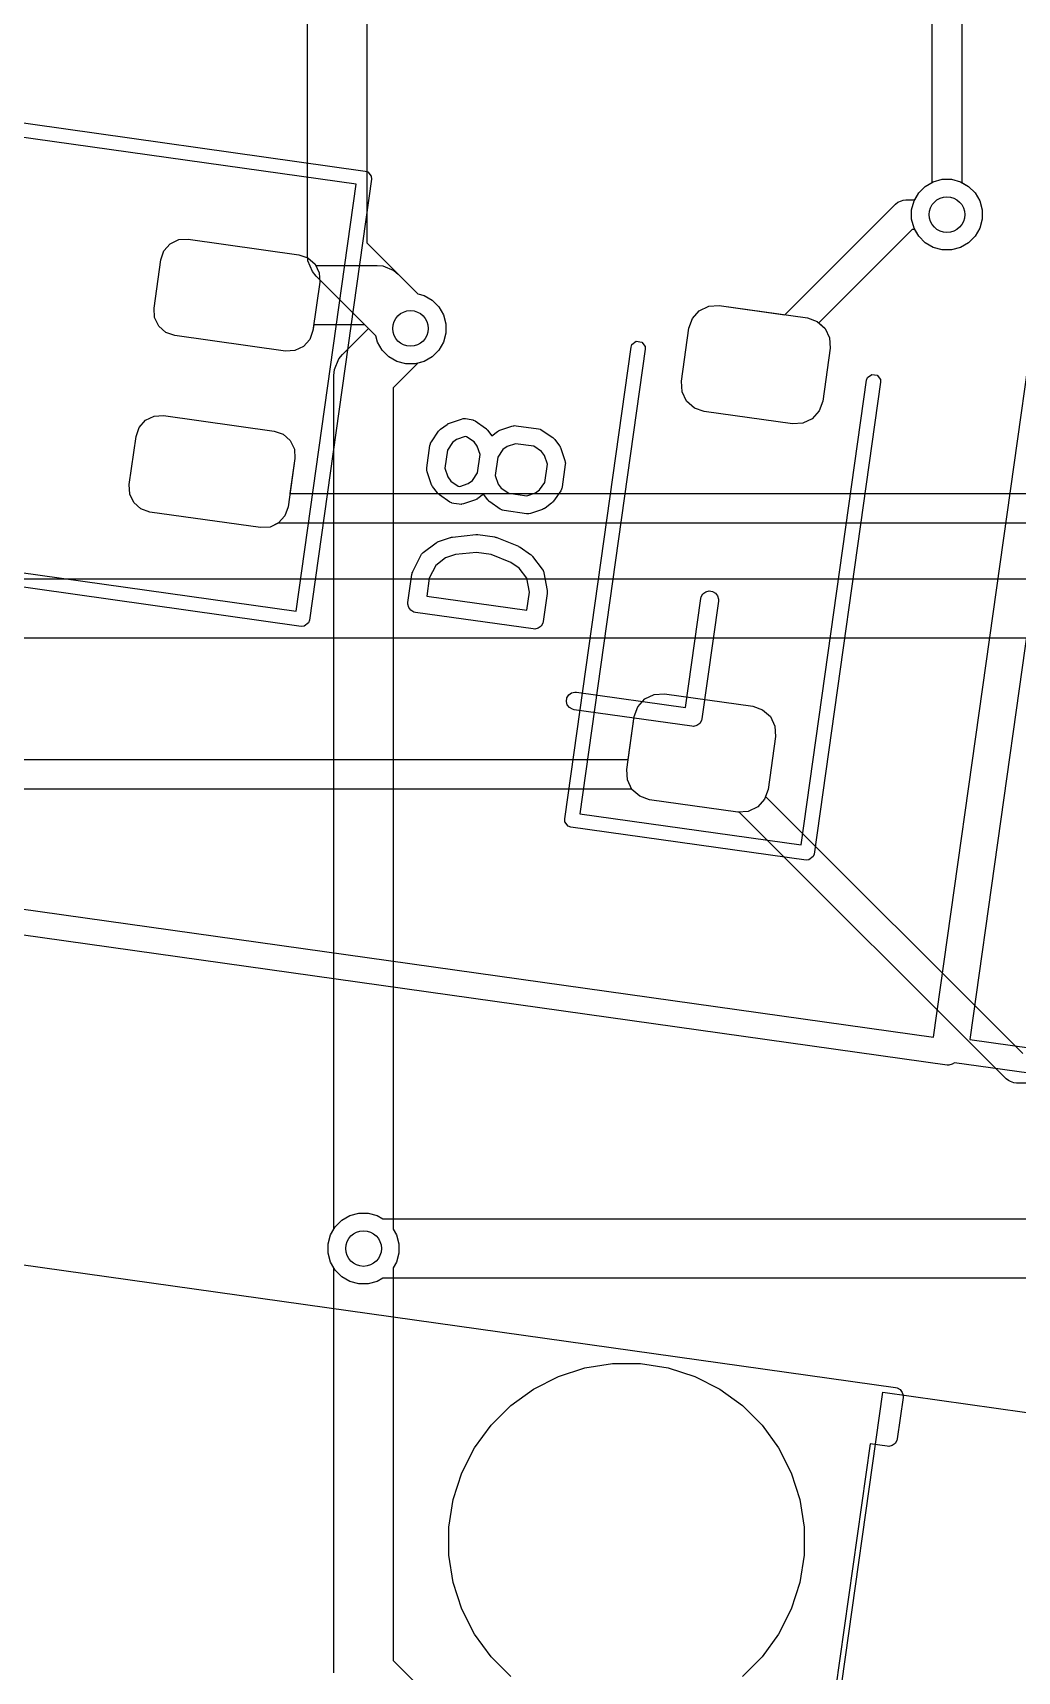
# Model space of a CAD drawing. Header units: millimetres. Extents: x 14 to 286, y -133 to -45.
# Drawn here: x 73.33 to 81.61, y -91.22 to -77.43 of the extents above; entities that cross this region are included whole.
import ezdxf

# ---------------------------------------------------------------- set-up
doc = ezdxf.new("R2010")
doc.units = ezdxf.units.MM
for name, color, linetype, true_color in [('B.Cu', 153, 'CONTINUOUS', 0x4d7fc4), ('B.Mask', 4, 'CONTINUOUS', 0x02ffee), ('B.Paste', 132, 'CONTINUOUS', 0x00c2c2), ('B.Silkscreen', 31, 'CONTINUOUS', 0xe8b2a7), ('F.Cu', 13, 'CONTINUOUS', 0xc83434), ('F.Mask', 201, 'CONTINUOUS', 0xd864ff), ('F.Paste', 253, 'CONTINUOUS', 0xb4a09a), ('F.Silkscreen', 41, 'CONTINUOUS', 0xf2eda1), ('User.Drawings', 9, 'CONTINUOUS', 0xc2c2c2)]:
    doc.layers.add(name, color=color, linetype=linetype, true_color=true_color)

msp = doc.modelspace()

# ---------------------------------------------------------------- linework, layer by layer
at = {"layer": 'B.Cu', "linetype": 'CONTINUOUS'}
for p, q in [((80.8928, -78.687622), (80.8928, -72.796976)), ((81.1428, -72.784557), (81.1428, -78.687622)), ((76.1359, -73.6335), (76.1359, -79.195246)), ((75.6359, -79.2988), (75.6359, -73.737053)), ((80.779794, -78.776272), (80.835172, -78.720894)), ((80.835172, -78.720894), (80.8928, -78.687622)), ((81.1428, -78.687622), (81.200428, -78.720894)), ((81.200428, -78.720894), (81.255806, -78.776272)), ((80.720367, -78.919742), (80.740636, -78.844095)), ((80.740636, -78.844095), (80.779794, -78.776272)), ((81.255806, -78.776272), (81.294964, -78.844095)), ((81.294964, -78.844095), (81.315233, -78.919742)), ((80.720367, -78.998058), (80.720367, -78.919742)), ((80.740636, -79.073705), (80.720367, -78.998058)), ((81.315233, -78.998058), (81.294964, -79.073705)), ((81.315233, -78.919742), (81.315233, -78.998058)), ((80.779794, -79.141528), (80.740636, -79.073705)), ((80.835172, -79.196906), (80.779794, -79.141528)), ((81.255806, -79.141528), (81.200428, -79.196906)), ((81.294964, -79.073705), (81.255806, -79.141528)), ((76.1359, -79.195246), (76.566229, -79.625575)), ((80.902995, -79.236064), (80.835172, -79.196906)), ((80.978642, -79.256333), (80.902995, -79.236064)), ((81.056958, -79.256333), (80.978642, -79.256333)), ((81.132605, -79.236064), (81.056958, -79.256333)), ((81.200428, -79.196906), (81.132605, -79.236064)), ((75.640704, -79.347573), (75.6359, -79.2988)), ((75.678033, -79.437693), (75.640704, -79.347573)), ((75.678037, -79.437697), (75.678033, -79.437693)), ((75.709123, -79.475577), (75.678037, -79.437697)), ((76.150346, -79.9168), (75.709123, -79.475577)), ((76.566229, -79.625575), (76.618705, -79.639636)), ((76.618705, -79.639636), (76.686528, -79.678794)), ((76.686528, -79.678794), (76.741906, -79.734172)), ((76.741906, -79.734172), (76.781064, -79.801995)), ((76.781064, -79.801995), (76.801333, -79.877642)), ((75.932123, -80.135023), (76.150346, -79.9168)), ((76.801333, -79.955958), (76.781064, -80.031605)), ((76.801333, -79.877642), (76.801333, -79.955958)), ((76.741906, -80.099428), (76.686528, -80.154806)), ((76.781064, -80.031605), (76.741906, -80.099428)), ((75.863704, -80.263027), (75.901033, -80.172907)), ((75.901033, -80.172907), (75.901037, -80.172902)), ((75.901037, -80.172902), (75.932123, -80.135023)), ((76.566228, -80.208024), (76.3589, -80.415353)), ((76.618705, -80.193964), (76.566228, -80.208024)), ((76.686528, -80.154806), (76.618705, -80.193964)), ((75.8589, -80.3118), (75.863704, -80.263027)), ((75.8589, -87.499146), (75.8589, -80.3118)), ((76.3589, -80.415353), (76.3589, -87.499146)), ((75.811467, -87.621842), (75.831736, -87.546195)), ((75.831736, -87.546195), (75.8589, -87.499146)), ((76.3589, -87.499146), (76.386064, -87.546195)), ((76.386064, -87.546195), (76.406333, -87.621842)), ((75.811467, -87.700158), (75.811467, -87.621842)), ((75.831736, -87.775805), (75.811467, -87.700158)), ((76.406333, -87.700158), (76.386064, -87.775805)), ((76.406333, -87.621842), (76.406333, -87.700158)), ((75.8589, -87.822853), (75.831736, -87.775805)), ((75.8589, -91.232), (75.8589, -87.822853)), ((76.386064, -87.775805), (76.3589, -87.822853)), ((76.3589, -87.822853), (76.3589, -91.128446)), ((80.060013, -91.841508), (80.477532, -88.870704)), ((80.477532, -88.870704), (83.745417, -89.329976)), ((76.3589, -91.128446), (78.307576, -93.077123))]:
    msp.add_line(p, q, dxfattribs=at)
at = {"layer": 'B.Cu'}
for centre in [(81.0178, -78.9589), (76.5039, -79.9168), (76.1089, -87.661)]:
    msp.add_circle(centre, 0.15, dxfattribs=at)
at = {"layer": 'B.Mask', "linetype": 'CONTINUOUS'}
for p, q in [((77.748255, -88.737119), (77.972112, -88.664383)), ((77.972112, -88.664383), (78.204591, -88.627562)), ((78.204591, -88.627562), (78.439969, -88.627562)), ((78.439969, -88.627562), (78.672448, -88.664383)), ((78.672448, -88.664383), (78.896305, -88.737119)), ((77.538532, -88.843978), (77.748255, -88.737119)), ((78.896305, -88.737119), (79.106028, -88.843978)), ((77.348108, -88.982329), (77.538532, -88.843978)), ((79.106028, -88.843978), (79.296452, -88.982329)), ((80.060013, -91.841508), (80.477532, -88.870704)), ((80.477532, -88.870704), (83.745417, -89.329976)), ((77.181671, -89.148766), (77.348108, -88.982329)), ((79.296452, -88.982329), (79.462889, -89.148766)), ((77.04332, -89.33919), (77.181671, -89.148766)), ((79.462889, -89.148766), (79.60124, -89.33919)), ((76.936461, -89.548913), (77.04332, -89.33919)), ((79.60124, -89.33919), (79.708099, -89.548913)), ((76.863725, -89.77277), (76.936461, -89.548913)), ((79.708099, -89.548913), (79.780835, -89.77277)), ((76.826904, -90.005249), (76.863725, -89.77277)), ((79.780835, -89.77277), (79.817656, -90.005249)), ((76.826904, -90.240627), (76.826904, -90.005249)), ((79.817656, -90.005249), (79.817656, -90.240627)), ((76.863725, -90.473106), (76.826904, -90.240627)), ((79.817656, -90.240627), (79.780835, -90.473106)), ((76.936461, -90.696963), (76.863725, -90.473106)), ((79.780835, -90.473106), (79.708099, -90.696963)), ((77.04332, -90.906686), (76.936461, -90.696963)), ((79.708099, -90.696963), (79.60124, -90.906686)), ((77.181671, -91.09711), (77.04332, -90.906686)), ((79.60124, -90.906686), (79.462889, -91.09711)), ((77.348108, -91.263547), (77.181671, -91.09711)), ((79.462889, -91.09711), (79.296452, -91.263547))]:
    msp.add_line(p, q, dxfattribs=at)
at = {"layer": 'B.Paste', "linetype": 'CONTINUOUS'}
for p, q in [((80.060013, -91.841508), (80.477532, -88.870704)), ((80.477532, -88.870704), (83.745417, -89.329976))]:
    msp.add_line(p, q, dxfattribs=at)
at = {"layer": 'B.Silkscreen', "linetype": 'CONTINUOUS'}
for p, q in [((72.265961, -87.661103), (80.584214, -88.830157)), ((80.584214, -88.830157), (80.598503, -88.83362)), ((80.598503, -88.83362), (80.623717, -88.848473)), ((80.648046, -88.914865), (80.599335, -89.261459)), ((80.623717, -88.848473), (80.641328, -88.871843)), ((80.641328, -88.871843), (80.645756, -88.888967)), ((80.645756, -88.888967), (80.648655, -88.900175)), ((80.648655, -88.900175), (80.648046, -88.914865)), ((80.371038, -89.30511), (80.080798, -91.370278)), ((80.514626, -89.325291), (80.371038, -89.30511)), ((80.529306, -89.325899), (80.514626, -89.325291)), ((80.529317, -89.325901), (80.529306, -89.325899)), ((80.557649, -89.318573), (80.529317, -89.325901)), ((80.581019, -89.300962), (80.557649, -89.318573)), ((80.595872, -89.275748), (80.581019, -89.300962)), ((80.599335, -89.261459), (80.595872, -89.275748))]:
    msp.add_line(p, q, dxfattribs=at)
at = {"layer": 'F.Cu', "linetype": 'CONTINUOUS'}
for p, q in [((80.779794, -78.776272), (80.835172, -78.720894)), ((80.835172, -78.720894), (80.902995, -78.681736)), ((80.902995, -78.681736), (80.978642, -78.661467)), ((80.978642, -78.661467), (81.056958, -78.661467)), ((81.056958, -78.661467), (81.132605, -78.681736)), ((81.132605, -78.681736), (81.200428, -78.720894)), ((81.200428, -78.720894), (81.255806, -78.776272)), ((79.652675, -79.801948), (80.584112, -78.870512)), ((80.584112, -78.870512), (80.603048, -78.854971)), ((80.603048, -78.854971), (80.603054, -78.854966)), ((80.603054, -78.854966), (80.634915, -78.841768)), ((80.634915, -78.841768), (80.648113, -78.836302)), ((80.648113, -78.836302), (80.648114, -78.836302)), ((80.648114, -78.836302), (80.6725, -78.8339)), ((80.6725, -78.8339), (80.746522, -78.8339)), ((80.746522, -78.8339), (80.779794, -78.776272)), ((81.255806, -78.776272), (81.294964, -78.844095)), ((81.294964, -78.844095), (81.315233, -78.919742)), ((81.315233, -78.998058), (81.294964, -79.073705)), ((81.315233, -78.919742), (81.315233, -78.998058)), ((80.724276, -79.0839), (79.938993, -79.869182)), ((80.746522, -79.0839), (80.724276, -79.0839)), ((80.779794, -79.141528), (80.746522, -79.0839)), ((80.835172, -79.196906), (80.779794, -79.141528)), ((81.255806, -79.141528), (81.200428, -79.196906)), ((81.294964, -79.073705), (81.255806, -79.141528)), ((74.40296, -79.339599), (74.429331, -79.264084)), ((74.429331, -79.264084), (74.482592, -79.204409)), ((74.482592, -79.204409), (74.554637, -79.16966)), ((74.554637, -79.16966), (74.634495, -79.165125)), ((74.634495, -79.165125), (75.565347, -79.295947)), ((80.902995, -79.236064), (80.835172, -79.196906)), ((80.978642, -79.256333), (80.902995, -79.236064)), ((81.056958, -79.256333), (80.978642, -79.256333)), ((81.132605, -79.236064), (81.056958, -79.256333)), ((81.200428, -79.196906), (81.132605, -79.236064)), ((74.345899, -79.745609), (74.40296, -79.339599)), ((75.565347, -79.295947), (75.640862, -79.322319)), ((75.640862, -79.322319), (75.700537, -79.37558)), ((75.700537, -79.37558), (75.705804, -79.3865)), ((75.705804, -79.3865), (76.2236, -79.3865)), ((76.2236, -79.3865), (76.272373, -79.391304)), ((76.272373, -79.391304), (76.362493, -79.428633)), ((76.362493, -79.428633), (76.362497, -79.428637)), ((76.362497, -79.428637), (76.400377, -79.459723)), ((76.400377, -79.459723), (76.566229, -79.625575)), ((76.566229, -79.625575), (76.618705, -79.639636)), ((76.618705, -79.639636), (76.686528, -79.678794)), ((76.686528, -79.678794), (76.741906, -79.734172)), ((74.350434, -79.825467), (74.345899, -79.745609)), ((74.385183, -79.897512), (74.350434, -79.825467)), ((76.741906, -79.734172), (76.781064, -79.801995)), ((76.781064, -79.801995), (76.801333, -79.877642)), ((78.846389, -79.915844), (78.875333, -79.832961)), ((78.875333, -79.832961), (78.933791, -79.767465)), ((78.933791, -79.767465), (79.012864, -79.729324)), ((79.012864, -79.729324), (79.100513, -79.724347)), ((79.100513, -79.724347), (79.652675, -79.801948)), ((74.444858, -79.950773), (74.385183, -79.897512)), ((74.520373, -79.977145), (74.444858, -79.950773)), ((75.451225, -80.107967), (74.520373, -79.977145)), ((75.68276, -79.933493), (75.656389, -80.009008)), ((75.689364, -79.8865), (75.68276, -79.933493)), ((76.120046, -79.8865), (75.689364, -79.8865)), ((76.212675, -79.979129), (76.120046, -79.8865)), ((76.226736, -80.031605), (76.212675, -79.979129)), ((76.801333, -79.955958), (76.781064, -80.031605)), ((76.801333, -79.877642), (76.801333, -79.955958)), ((78.783761, -80.361464), (78.846389, -79.915844)), ((79.938993, -79.869182), (79.991593, -79.916129)), ((79.991593, -79.916129), (80.029734, -79.995202)), ((75.531083, -80.103432), (75.451225, -80.107967)), ((75.603128, -80.068683), (75.531083, -80.103432)), ((75.656389, -80.009008), (75.603128, -80.068683)), ((76.265894, -80.099428), (76.226736, -80.031605)), ((76.321272, -80.154806), (76.265894, -80.099428)), ((76.741906, -80.099428), (76.686528, -80.154806)), ((76.781064, -80.031605), (76.741906, -80.099428)), ((80.034711, -80.082852), (79.972083, -80.528472)), ((80.029734, -79.995202), (80.034711, -80.082852)), ((76.389095, -80.193964), (76.321272, -80.154806)), ((76.464742, -80.214233), (76.389095, -80.193964)), ((76.543058, -80.214233), (76.464742, -80.214233)), ((76.618705, -80.193964), (76.543058, -80.214233)), ((76.686528, -80.154806), (76.618705, -80.193964)), ((78.788738, -80.449114), (78.783761, -80.361464)), ((78.826879, -80.528187), (78.788738, -80.449114)), ((78.892375, -80.586645), (78.826879, -80.528187)), ((79.972083, -80.528472), (79.943139, -80.611355)), ((74.273833, -80.689811), (74.345878, -80.655062)), ((74.345878, -80.655062), (74.425736, -80.650527)), ((74.425736, -80.650527), (75.356588, -80.781349)), ((78.975258, -80.615589), (78.892375, -80.586645)), ((79.717959, -80.719969), (78.975258, -80.615589)), ((79.943139, -80.611355), (79.884681, -80.676851)), ((74.194201, -80.825001), (74.220572, -80.749486)), ((74.220572, -80.749486), (74.273833, -80.689811)), ((75.356588, -80.781349), (75.432103, -80.807721)), ((75.432103, -80.807721), (75.491778, -80.860982)), ((79.805608, -80.714992), (79.717959, -80.719969)), ((79.884681, -80.676851), (79.805608, -80.714992)), ((74.13714, -81.231011), (74.194201, -80.825001)), ((75.491778, -80.860982), (75.526527, -80.933027)), ((75.526527, -80.933027), (75.531062, -81.012885)), ((75.531062, -81.012885), (75.489783, -81.3066)), ((74.141675, -81.310869), (74.13714, -81.231011)), ((74.176424, -81.382914), (74.141675, -81.310869)), ((75.489783, -81.3066), (87.838927, -81.3066)), ((74.236099, -81.436175), (74.176424, -81.382914)), ((74.311614, -81.462547), (74.236099, -81.436175)), ((75.242466, -81.593369), (74.311614, -81.462547)), ((75.322324, -81.588834), (75.242466, -81.593369)), ((75.389155, -81.5566), (75.322324, -81.588834)), ((87.806946, -81.5566), (75.389155, -81.5566)), ((69.922754, -82.0238), (81.749646, -82.0238)), ((81.749646, -82.5238), (69.8192, -82.5238)), ((78.474519, -83.035349), (78.553592, -82.997208)), ((78.553592, -82.997208), (78.641241, -82.992231)), ((78.641241, -82.992231), (79.383942, -83.096611)), ((78.387117, -83.183728), (78.416061, -83.100845)), ((78.416061, -83.100845), (78.474519, -83.035349)), ((79.383942, -83.096611), (79.466825, -83.125555)), ((79.466825, -83.125555), (79.532321, -83.184013)), ((78.336343, -83.545), (78.387117, -83.183728)), ((79.532321, -83.184013), (79.570462, -83.263086)), ((79.570462, -83.263086), (79.575439, -83.350736)), ((79.575439, -83.350736), (79.512811, -83.796356)), ((59.78, -83.545), (78.336343, -83.545)), ((78.36709, -83.795), (59.78, -83.795)), ((78.367607, -83.796071), (78.36709, -83.795)), ((78.433103, -83.854529), (78.367607, -83.796071)), ((79.512811, -83.796356), (79.492187, -83.855411)), ((78.515986, -83.883473), (78.433103, -83.854529)), ((79.258687, -83.987853), (78.515986, -83.883473)), ((79.492187, -83.855411), (81.655677, -86.0189)), ((79.270411, -83.987187), (79.258687, -83.987853)), ((81.515511, -86.232288), (79.270411, -83.987187)), ((81.534453, -86.247833), (81.515511, -86.232288)), ((81.534454, -86.247834), (81.534453, -86.247833)), ((81.551528, -86.254906), (81.534454, -86.247834)), ((81.579513, -86.266498), (81.551528, -86.254906)), ((81.579514, -86.266498), (81.579513, -86.266498)), ((81.6039, -86.2689), (81.579514, -86.266498)), ((97.146905, -86.2689), (81.6039, -86.2689)), ((75.870894, -87.478372), (75.926272, -87.422994)), ((75.926272, -87.422994), (75.994095, -87.383836)), ((75.994095, -87.383836), (76.069742, -87.363567)), ((76.069742, -87.363567), (76.148058, -87.363567)), ((76.148058, -87.363567), (76.223705, -87.383836)), ((76.223705, -87.383836), (76.270754, -87.411)), ((76.270754, -87.411), (94.9068, -87.411)), ((75.811467, -87.621842), (75.831736, -87.546195)), ((75.831736, -87.546195), (75.870894, -87.478372)), ((75.811467, -87.700158), (75.811467, -87.621842)), ((75.831736, -87.775805), (75.811467, -87.700158)), ((75.870894, -87.843628), (75.831736, -87.775805)), ((75.926272, -87.899006), (75.870894, -87.843628)), ((75.994095, -87.938164), (75.926272, -87.899006)), ((76.069742, -87.958433), (75.994095, -87.938164)), ((76.148058, -87.958433), (76.069742, -87.958433)), ((76.223705, -87.938164), (76.148058, -87.958433)), ((76.270754, -87.911), (76.223705, -87.938164)), ((94.736166, -87.911), (76.270754, -87.911))]:
    msp.add_line(p, q, dxfattribs=at)
at = {"layer": 'F.Cu'}
for centre in [(81.0178, -78.9589), (76.5039, -79.9168), (76.1089, -87.661)]:
    msp.add_circle(centre, 0.15, dxfattribs=at)
at = {"layer": 'F.Mask', "linetype": 'CONTINUOUS'}
for p, q in [((74.40296, -79.339599), (74.429331, -79.264084)), ((74.429331, -79.264084), (74.482592, -79.204409)), ((74.482592, -79.204409), (74.554637, -79.16966)), ((74.554637, -79.16966), (74.634495, -79.165125)), ((74.634495, -79.165125), (75.565347, -79.295947)), ((74.345899, -79.745609), (74.40296, -79.339599)), ((75.565347, -79.295947), (75.640862, -79.322319)), ((75.640862, -79.322319), (75.700537, -79.37558)), ((75.700537, -79.37558), (75.735286, -79.447625)), ((75.739821, -79.527483), (75.68276, -79.933493)), ((75.735286, -79.447625), (75.739821, -79.527483)), ((74.350434, -79.825467), (74.345899, -79.745609)), ((74.385183, -79.897512), (74.350434, -79.825467)), ((78.846389, -79.915844), (78.875333, -79.832961)), ((78.875333, -79.832961), (78.933791, -79.767465)), ((78.933791, -79.767465), (79.012864, -79.729324)), ((79.012864, -79.729324), (79.100513, -79.724347)), ((79.100513, -79.724347), (79.843214, -79.828727)), ((79.843214, -79.828727), (79.926097, -79.857671)), ((74.444858, -79.950773), (74.385183, -79.897512)), ((74.520373, -79.977145), (74.444858, -79.950773)), ((75.451225, -80.107967), (74.520373, -79.977145)), ((75.68276, -79.933493), (75.656389, -80.009008)), ((78.783761, -80.361464), (78.846389, -79.915844)), ((79.926097, -79.857671), (79.991593, -79.916129)), ((79.991593, -79.916129), (80.029734, -79.995202)), ((75.531083, -80.103432), (75.451225, -80.107967)), ((75.603128, -80.068683), (75.531083, -80.103432)), ((75.656389, -80.009008), (75.603128, -80.068683)), ((80.034711, -80.082852), (79.972083, -80.528472)), ((80.029734, -79.995202), (80.034711, -80.082852)), ((78.788738, -80.449114), (78.783761, -80.361464)), ((78.826879, -80.528187), (78.788738, -80.449114)), ((78.892375, -80.586645), (78.826879, -80.528187)), ((79.972083, -80.528472), (79.943139, -80.611355)), ((74.273833, -80.689811), (74.345878, -80.655062)), ((74.345878, -80.655062), (74.425736, -80.650527)), ((74.425736, -80.650527), (75.356588, -80.781349)), ((78.975258, -80.615589), (78.892375, -80.586645)), ((79.717959, -80.719969), (78.975258, -80.615589)), ((79.943139, -80.611355), (79.884681, -80.676851)), ((74.194201, -80.825001), (74.220572, -80.749486)), ((74.220572, -80.749486), (74.273833, -80.689811)), ((75.356588, -80.781349), (75.432103, -80.807721)), ((75.432103, -80.807721), (75.491778, -80.860982)), ((79.805608, -80.714992), (79.717959, -80.719969)), ((79.884681, -80.676851), (79.805608, -80.714992)), ((74.13714, -81.231011), (74.194201, -80.825001)), ((75.491778, -80.860982), (75.526527, -80.933027)), ((75.526527, -80.933027), (75.531062, -81.012885)), ((75.531062, -81.012885), (75.474001, -81.418895)), ((74.141675, -81.310869), (74.13714, -81.231011)), ((74.176424, -81.382914), (74.141675, -81.310869)), ((74.236099, -81.436175), (74.176424, -81.382914)), ((74.311614, -81.462547), (74.236099, -81.436175)), ((75.242466, -81.593369), (74.311614, -81.462547)), ((75.44763, -81.49441), (75.394369, -81.554085)), ((75.474001, -81.418895), (75.44763, -81.49441)), ((75.322324, -81.588834), (75.242466, -81.593369)), ((75.394369, -81.554085), (75.322324, -81.588834)), ((78.474519, -83.035349), (78.553592, -82.997208)), ((78.553592, -82.997208), (78.641241, -82.992231)), ((78.641241, -82.992231), (79.383942, -83.096611)), ((78.387117, -83.183728), (78.416061, -83.100845)), ((78.416061, -83.100845), (78.474519, -83.035349)), ((79.383942, -83.096611), (79.466825, -83.125555)), ((79.466825, -83.125555), (79.532321, -83.184013)), ((78.324489, -83.629348), (78.387117, -83.183728)), ((79.532321, -83.184013), (79.570462, -83.263086)), ((79.570462, -83.263086), (79.575439, -83.350736)), ((79.575439, -83.350736), (79.512811, -83.796356)), ((78.329466, -83.716998), (78.324489, -83.629348)), ((78.367607, -83.796071), (78.329466, -83.716998)), ((78.433103, -83.854529), (78.367607, -83.796071)), ((79.512811, -83.796356), (79.483867, -83.879239)), ((78.515986, -83.883473), (78.433103, -83.854529)), ((79.258687, -83.987853), (78.515986, -83.883473)), ((79.346336, -83.982876), (79.258687, -83.987853)), ((79.425409, -83.944735), (79.346336, -83.982876)), ((79.483867, -83.879239), (79.425409, -83.944735)), ((77.748255, -88.737119), (77.972112, -88.664383)), ((77.972112, -88.664383), (78.204591, -88.627562)), ((78.204591, -88.627562), (78.439969, -88.627562)), ((78.439969, -88.627562), (78.672448, -88.664383)), ((78.672448, -88.664383), (78.896305, -88.737119)), ((77.538532, -88.843978), (77.748255, -88.737119)), ((78.896305, -88.737119), (79.106028, -88.843978)), ((77.348108, -88.982329), (77.538532, -88.843978)), ((79.106028, -88.843978), (79.296452, -88.982329)), ((77.181671, -89.148766), (77.348108, -88.982329)), ((79.296452, -88.982329), (79.462889, -89.148766)), ((77.04332, -89.33919), (77.181671, -89.148766)), ((79.462889, -89.148766), (79.60124, -89.33919)), ((76.936461, -89.548913), (77.04332, -89.33919)), ((79.60124, -89.33919), (79.708099, -89.548913)), ((76.863725, -89.77277), (76.936461, -89.548913)), ((79.708099, -89.548913), (79.780835, -89.77277)), ((76.826904, -90.005249), (76.863725, -89.77277)), ((79.780835, -89.77277), (79.817656, -90.005249)), ((76.826904, -90.240627), (76.826904, -90.005249)), ((79.817656, -90.005249), (79.817656, -90.240627)), ((76.863725, -90.473106), (76.826904, -90.240627)), ((79.817656, -90.240627), (79.780835, -90.473106)), ((76.936461, -90.696963), (76.863725, -90.473106)), ((79.780835, -90.473106), (79.708099, -90.696963)), ((77.04332, -90.906686), (76.936461, -90.696963)), ((79.708099, -90.696963), (79.60124, -90.906686)), ((77.181671, -91.09711), (77.04332, -90.906686)), ((79.60124, -90.906686), (79.462889, -91.09711)), ((77.348108, -91.263547), (77.181671, -91.09711)), ((79.462889, -91.09711), (79.296452, -91.263547))]:
    msp.add_line(p, q, dxfattribs=at)
at = {"layer": 'F.Paste', "linetype": 'CONTINUOUS'}
for p, q in [((74.40296, -79.339599), (74.429331, -79.264084)), ((74.429331, -79.264084), (74.482592, -79.204409)), ((74.482592, -79.204409), (74.554637, -79.16966)), ((74.554637, -79.16966), (74.634495, -79.165125)), ((74.634495, -79.165125), (75.565347, -79.295947)), ((74.345899, -79.745609), (74.40296, -79.339599)), ((75.565347, -79.295947), (75.640862, -79.322319)), ((75.640862, -79.322319), (75.700537, -79.37558)), ((75.700537, -79.37558), (75.735286, -79.447625)), ((75.739821, -79.527483), (75.68276, -79.933493)), ((75.735286, -79.447625), (75.739821, -79.527483)), ((74.350434, -79.825467), (74.345899, -79.745609)), ((74.385183, -79.897512), (74.350434, -79.825467)), ((78.846389, -79.915844), (78.875333, -79.832961)), ((78.875333, -79.832961), (78.933791, -79.767465)), ((78.933791, -79.767465), (79.012864, -79.729324)), ((79.012864, -79.729324), (79.100513, -79.724347)), ((79.100513, -79.724347), (79.843214, -79.828727)), ((79.843214, -79.828727), (79.926097, -79.857671)), ((74.444858, -79.950773), (74.385183, -79.897512)), ((74.520373, -79.977145), (74.444858, -79.950773)), ((75.451225, -80.107967), (74.520373, -79.977145)), ((75.68276, -79.933493), (75.656389, -80.009008)), ((78.783761, -80.361464), (78.846389, -79.915844)), ((79.926097, -79.857671), (79.991593, -79.916129)), ((79.991593, -79.916129), (80.029734, -79.995202)), ((75.531083, -80.103432), (75.451225, -80.107967)), ((75.603128, -80.068683), (75.531083, -80.103432)), ((75.656389, -80.009008), (75.603128, -80.068683)), ((80.034711, -80.082852), (79.972083, -80.528472)), ((80.029734, -79.995202), (80.034711, -80.082852)), ((78.788738, -80.449114), (78.783761, -80.361464)), ((78.826879, -80.528187), (78.788738, -80.449114)), ((78.892375, -80.586645), (78.826879, -80.528187)), ((79.972083, -80.528472), (79.943139, -80.611355)), ((74.273833, -80.689811), (74.345878, -80.655062)), ((74.345878, -80.655062), (74.425736, -80.650527)), ((74.425736, -80.650527), (75.356588, -80.781349)), ((78.975258, -80.615589), (78.892375, -80.586645)), ((79.717959, -80.719969), (78.975258, -80.615589)), ((79.943139, -80.611355), (79.884681, -80.676851)), ((74.194201, -80.825001), (74.220572, -80.749486)), ((74.220572, -80.749486), (74.273833, -80.689811)), ((75.356588, -80.781349), (75.432103, -80.807721)), ((75.432103, -80.807721), (75.491778, -80.860982)), ((79.805608, -80.714992), (79.717959, -80.719969)), ((79.884681, -80.676851), (79.805608, -80.714992)), ((74.13714, -81.231011), (74.194201, -80.825001)), ((75.491778, -80.860982), (75.526527, -80.933027)), ((75.526527, -80.933027), (75.531062, -81.012885)), ((75.531062, -81.012885), (75.474001, -81.418895)), ((74.141675, -81.310869), (74.13714, -81.231011)), ((74.176424, -81.382914), (74.141675, -81.310869)), ((74.236099, -81.436175), (74.176424, -81.382914)), ((74.311614, -81.462547), (74.236099, -81.436175)), ((75.242466, -81.593369), (74.311614, -81.462547)), ((75.44763, -81.49441), (75.394369, -81.554085)), ((75.474001, -81.418895), (75.44763, -81.49441)), ((75.322324, -81.588834), (75.242466, -81.593369)), ((75.394369, -81.554085), (75.322324, -81.588834)), ((78.474519, -83.035349), (78.553592, -82.997208)), ((78.553592, -82.997208), (78.641241, -82.992231)), ((78.641241, -82.992231), (79.383942, -83.096611)), ((78.387117, -83.183728), (78.416061, -83.100845)), ((78.416061, -83.100845), (78.474519, -83.035349)), ((79.383942, -83.096611), (79.466825, -83.125555)), ((79.466825, -83.125555), (79.532321, -83.184013)), ((78.324489, -83.629348), (78.387117, -83.183728)), ((79.532321, -83.184013), (79.570462, -83.263086)), ((79.570462, -83.263086), (79.575439, -83.350736)), ((79.575439, -83.350736), (79.512811, -83.796356)), ((78.329466, -83.716998), (78.324489, -83.629348)), ((78.367607, -83.796071), (78.329466, -83.716998)), ((78.433103, -83.854529), (78.367607, -83.796071)), ((79.512811, -83.796356), (79.483867, -83.879239)), ((78.515986, -83.883473), (78.433103, -83.854529)), ((79.258687, -83.987853), (78.515986, -83.883473)), ((79.346336, -83.982876), (79.258687, -83.987853)), ((79.425409, -83.944735), (79.346336, -83.982876)), ((79.483867, -83.879239), (79.425409, -83.944735))]:
    msp.add_line(p, q, dxfattribs=at)
at = {"layer": 'F.Silkscreen', "linetype": 'CONTINUOUS'}
for p, q in [((68.894821, -77.57585), (76.123778, -78.591813)), ((76.047661, -78.702294), (68.937536, -77.703032)), ((76.123778, -78.591813), (76.14588, -78.599531)), ((76.14588, -78.599531), (76.173517, -78.636206)), ((75.542463, -82.296967), (76.047661, -78.702294)), ((76.174844, -78.659579), (75.652945, -82.373084)), ((76.173517, -78.636206), (76.174844, -78.659579)), ((77.801467, -84.045612), (78.359553, -80.074635)), ((78.478385, -80.091336), (77.928649, -84.002896)), ((78.359553, -80.074635), (78.367271, -80.052533)), ((78.367271, -80.052533), (78.403946, -80.024896)), ((78.403946, -80.024896), (78.449421, -80.031287)), ((78.449421, -80.031287), (78.477058, -80.067963)), ((78.477058, -80.067963), (78.478385, -80.091336)), ((79.790354, -84.264539), (80.340088, -80.352981)), ((80.45892, -80.369681), (79.900836, -84.340656)), ((80.340088, -80.352981), (80.347806, -80.330879)), ((80.347806, -80.330879), (80.384481, -80.303242)), ((80.384481, -80.303242), (80.429956, -80.309633)), ((80.429956, -80.309633), (80.457593, -80.346308)), ((80.457593, -80.346308), (80.45892, -80.369681)), ((76.680268, -80.869882), (76.740679, -80.782198)), ((76.740679, -80.782198), (76.745482, -80.776511)), ((76.745482, -80.776511), (76.746486, -80.774808)), ((76.746486, -80.774808), (76.748443, -80.773006)), ((76.748443, -80.773006), (76.750167, -80.770966)), ((76.750167, -80.770966), (76.751832, -80.769887)), ((76.751832, -80.769887), (76.757304, -80.764851)), ((76.757304, -80.764851), (76.811087, -80.724323)), ((76.811087, -80.724323), (76.817439, -80.720448)), ((76.817439, -80.720448), (76.818933, -80.719148)), ((76.818933, -80.719148), (76.821363, -80.718056)), ((76.821363, -80.718056), (76.82364, -80.716668)), ((76.82364, -80.716668), (76.825558, -80.716171)), ((76.825558, -80.716171), (76.832344, -80.713124)), ((76.832344, -80.713124), (76.933282, -80.679223)), ((76.933282, -80.679223), (76.947612, -80.67593)), ((76.947612, -80.67593), (76.950301, -80.676115)), ((76.950301, -80.676115), (76.952908, -80.675441)), ((76.952908, -80.675441), (76.967598, -80.67605)), ((76.967598, -80.67605), (77.014754, -80.682677)), ((77.014754, -80.682677), (77.029043, -80.68614)), ((77.029043, -80.68614), (77.031364, -80.687507)), ((77.031364, -80.687507), (77.034001, -80.688071)), ((77.034001, -80.688071), (77.046868, -80.695186)), ((77.046868, -80.695186), (77.134551, -80.755596)), ((77.134551, -80.755596), (77.140236, -80.760398)), ((77.140236, -80.760398), (77.141942, -80.761403)), ((77.141942, -80.761403), (77.143743, -80.76336)), ((77.143743, -80.76336), (77.145783, -80.765083)), ((77.145783, -80.765083), (77.146861, -80.766747)), ((77.146861, -80.766747), (77.151899, -80.772221)), ((77.151899, -80.772221), (77.187819, -80.819889)), ((77.187819, -80.819889), (77.235487, -80.783969)), ((77.235487, -80.783969), (77.241839, -80.780094)), ((77.241839, -80.780094), (77.243333, -80.778794)), ((77.243333, -80.778794), (77.245762, -80.777702)), ((77.245762, -80.777702), (77.24804, -80.776314)), ((77.24804, -80.776314), (77.249959, -80.775817)), ((77.249959, -80.775817), (77.256745, -80.77277)), ((77.256745, -80.77277), (77.357684, -80.738869)), ((77.357684, -80.738869), (77.372013, -80.735576)), ((77.372013, -80.735576), (77.3747, -80.73576)), ((77.3747, -80.73576), (77.37731, -80.735086)), ((77.37731, -80.735086), (77.392, -80.735696)), ((77.392, -80.735696), (77.580622, -80.762205)), ((77.580622, -80.762205), (77.594911, -80.765668)), ((77.594911, -80.765668), (77.597233, -80.767035)), ((77.597233, -80.767035), (77.599868, -80.767599)), ((77.599868, -80.767599), (77.612735, -80.774714)), ((77.612735, -80.774714), (77.700418, -80.835124)), ((76.64125, -81.090618), (76.667759, -80.901995)), ((76.667759, -80.901995), (76.671222, -80.887706)), ((76.671222, -80.887706), (76.672589, -80.885383)), ((76.672589, -80.885383), (76.673153, -80.882749)), ((76.673153, -80.882749), (76.680268, -80.869882)), ((76.813834, -80.940404), (76.792254, -81.093961)), ((76.857295, -80.877322), (76.813834, -80.940404)), ((76.891639, -80.851442), (76.857295, -80.877322)), ((76.964256, -80.827053), (76.891639, -80.851442)), ((76.976346, -80.828752), (76.964256, -80.827053)), ((77.039427, -80.872212), (76.976346, -80.828752)), ((77.065307, -80.906557), (77.039427, -80.872212)), ((77.089695, -80.979173), (77.065307, -80.906557)), ((77.281695, -80.936968), (77.238235, -81.00005)), ((77.31604, -80.911088), (77.281695, -80.936968)), ((77.388656, -80.8867), (77.31604, -80.911088)), ((77.542212, -80.90828), (77.388656, -80.8867)), ((77.605294, -80.95174), (77.542212, -80.90828)), ((77.700418, -80.835124), (77.706103, -80.839926)), ((77.706103, -80.839926), (77.707809, -80.840931)), ((77.707809, -80.840931), (77.70961, -80.842888)), ((77.70961, -80.842888), (77.71165, -80.844611)), ((77.71165, -80.844611), (77.712728, -80.846275)), ((77.712728, -80.846275), (77.717766, -80.851749)), ((77.717766, -80.851749), (77.758294, -80.905532)), ((77.758294, -80.905532), (77.762168, -80.911884)), ((77.762168, -80.911884), (77.763469, -80.913378)), ((77.763469, -80.913378), (77.76456, -80.915808)), ((77.76456, -80.915808), (77.765949, -80.918085)), ((77.765949, -80.918085), (77.766445, -80.920003)), ((77.766445, -80.920003), (77.769493, -80.926789)), ((77.769493, -80.926789), (77.803394, -81.027727)), ((77.068114, -81.132731), (77.089695, -80.979173)), ((77.238235, -81.00005), (77.216654, -81.153606)), ((77.631174, -80.986084), (77.605294, -80.95174)), ((77.655562, -81.0587), (77.631174, -80.986084)), ((77.633981, -81.212259), (77.655562, -81.0587)), ((77.806567, -81.062044), (77.780058, -81.250667)), ((77.803394, -81.027727), (77.806687, -81.042057)), ((77.806687, -81.042057), (77.806502, -81.044743)), ((77.806502, -81.044743), (77.807177, -81.047353)), ((77.807177, -81.047353), (77.806567, -81.062044)), ((76.64064, -81.105308), (76.64125, -81.090618)), ((76.641314, -81.107917), (76.64064, -81.105308)), ((76.64113, -81.110605), (76.641314, -81.107917)), ((76.644423, -81.124935), (76.64113, -81.110605)), ((76.678324, -81.225873), (76.644423, -81.124935)), ((76.792254, -81.093961), (76.816643, -81.166577)), ((76.816643, -81.166577), (76.842522, -81.20092)), ((76.842522, -81.20092), (76.905604, -81.244381)), ((76.917695, -81.24608), (76.99031, -81.221692)), ((76.99031, -81.221692), (77.024654, -81.195812)), ((77.024654, -81.195812), (77.068114, -81.132731)), ((77.216654, -81.153606), (77.241043, -81.226222)), ((77.590522, -81.275339), (77.633981, -81.212259)), ((76.681373, -81.232663), (76.678324, -81.225873)), ((76.681869, -81.234578), (76.681373, -81.232663)), ((76.683253, -81.236848), (76.681869, -81.234578)), ((76.684348, -81.239285), (76.683253, -81.236848)), ((76.685652, -81.240781), (76.684348, -81.239285)), ((76.689524, -81.247131), (76.685652, -81.240781)), ((76.730053, -81.300914), (76.689524, -81.247131)), ((76.735092, -81.306389), (76.730053, -81.300914)), ((76.736168, -81.30805), (76.735092, -81.306389)), ((76.738201, -81.309767), (76.736168, -81.30805)), ((76.740009, -81.311732), (76.738201, -81.309767)), ((76.741717, -81.312738), (76.740009, -81.311732)), ((76.747399, -81.317538), (76.741717, -81.312738)), ((76.835083, -81.377948), (76.747399, -81.317538)), ((76.905604, -81.244381), (76.917695, -81.24608)), ((77.049607, -81.360011), (76.948667, -81.393912)), ((77.056395, -81.356961), (77.049607, -81.360011)), ((77.058312, -81.356466), (77.056395, -81.356961)), ((77.060585, -81.355079), (77.058312, -81.356466)), ((77.063018, -81.353987), (77.060585, -81.355079)), ((77.064512, -81.352684), (77.063018, -81.353987)), ((77.070865, -81.348811), (77.064512, -81.352684)), ((77.118531, -81.31289), (77.070865, -81.348811)), ((77.154452, -81.360559), (77.118531, -81.31289)), ((77.159492, -81.366036), (77.154452, -81.360559)), ((77.241043, -81.226222), (77.266923, -81.260567)), ((77.266923, -81.260567), (77.330003, -81.304026)), ((77.330003, -81.304026), (77.483562, -81.325607)), ((77.483562, -81.325607), (77.556178, -81.301219)), ((77.556178, -81.301219), (77.590522, -81.275339)), ((77.767549, -81.28278), (77.707139, -81.370464)), ((77.774664, -81.269913), (77.767549, -81.28278)), ((77.775227, -81.267278), (77.774664, -81.269913)), ((77.776595, -81.264956), (77.775227, -81.267278)), ((77.780058, -81.250667), (77.776595, -81.264956)), ((69.115477, -81.393713), (75.542463, -82.296967)), ((76.84795, -81.385063), (76.835083, -81.377948)), ((76.850586, -81.385626), (76.84795, -81.385063)), ((76.852906, -81.386993), (76.850586, -81.385626)), ((76.867195, -81.390457), (76.852906, -81.386993)), ((76.91435, -81.397085), (76.867195, -81.390457)), ((76.92904, -81.397695), (76.91435, -81.397085)), ((76.931649, -81.39702), (76.92904, -81.397695)), ((76.934338, -81.397205), (76.931649, -81.39702)), ((76.948667, -81.393912), (76.934338, -81.397205)), ((77.160568, -81.367696), (77.159492, -81.366036)), ((77.1626, -81.369413), (77.160568, -81.367696)), ((77.164408, -81.371377), (77.1626, -81.369413)), ((77.166116, -81.372383), (77.164408, -81.371377)), ((77.171799, -81.377184), (77.166116, -81.372383)), ((77.259483, -81.437594), (77.171799, -81.377184)), ((77.27235, -81.444709), (77.259483, -81.437594)), ((77.274984, -81.445272), (77.27235, -81.444709)), ((77.277307, -81.44664), (77.274984, -81.445272)), ((77.291596, -81.450103), (77.277307, -81.44664)), ((77.480219, -81.476612), (77.291596, -81.450103)), ((77.49491, -81.477222), (77.480219, -81.476612)), ((77.497519, -81.476547), (77.49491, -81.477222)), ((77.500206, -81.476732), (77.497519, -81.476547)), ((77.514536, -81.473439), (77.500206, -81.476732)), ((77.615474, -81.439538), (77.514536, -81.473439)), ((77.62226, -81.436489), (77.615474, -81.439538)), ((77.624178, -81.435994), (77.62226, -81.436489)), ((77.626452, -81.434607), (77.624178, -81.435994)), ((77.628886, -81.433514), (77.626452, -81.434607)), ((77.630381, -81.432211), (77.628886, -81.433514)), ((77.636731, -81.428339), (77.630381, -81.432211)), ((77.690514, -81.387811), (77.636731, -81.428339)), ((77.695991, -81.38277), (77.690514, -81.387811)), ((77.697651, -81.381695), (77.695991, -81.38277)), ((77.699368, -81.379662), (77.697651, -81.381695)), ((77.701332, -81.377855), (77.699368, -81.379662)), ((77.702338, -81.376146), (77.701332, -81.377855)), ((77.707139, -81.370464), (77.702338, -81.376146)), ((75.585178, -82.42415), (69.074166, -81.509087)), ((76.611503, -81.802275), (76.719069, -81.721219)), ((76.719069, -81.721219), (76.725419, -81.717346)), ((76.725419, -81.717346), (76.726915, -81.716043)), ((76.726915, -81.716043), (76.729348, -81.71495)), ((76.729348, -81.71495), (76.731621, -81.713564)), ((76.731621, -81.713564), (76.733538, -81.713068)), ((76.733538, -81.713068), (76.740327, -81.710019)), ((76.740327, -81.710019), (76.841266, -81.676118)), ((76.841266, -81.676118), (76.842379, -81.675862)), ((76.842379, -81.675862), (76.842858, -81.675602)), ((76.842858, -81.675602), (76.849252, -81.674282)), ((76.849252, -81.674282), (76.855595, -81.672825)), ((76.855595, -81.672825), (76.856136, -81.672862)), ((76.856136, -81.672862), (76.857257, -81.672631)), ((76.857257, -81.672631), (77.052507, -81.651985)), ((77.052507, -81.651985), (77.055067, -81.651966)), ((77.055067, -81.651966), (77.056141, -81.651689)), ((77.056141, -81.651689), (77.061677, -81.651918)), ((77.061677, -81.651918), (77.067209, -81.651879)), ((77.067209, -81.651879), (77.06827, -81.652192)), ((77.06827, -81.652192), (77.070831, -81.652299)), ((77.070831, -81.652299), (77.212298, -81.672181)), ((77.212298, -81.672181), (77.21479, -81.672784)), ((77.21479, -81.672784), (77.215895, -81.672776)), ((77.215895, -81.672776), (77.221199, -81.674338)), ((77.221199, -81.674338), (77.226587, -81.675644)), ((77.226587, -81.675644), (77.227541, -81.676206)), ((77.227541, -81.676206), (77.229999, -81.67693)), ((77.229999, -81.67693), (77.411994, -81.750594)), ((77.411994, -81.750594), (77.413008, -81.751125)), ((77.413008, -81.751125), (77.413539, -81.751239)), ((77.413539, -81.751239), (77.419239, -81.754391)), ((77.419239, -81.754391), (77.425017, -81.757419)), ((77.425017, -81.757419), (77.425404, -81.7578)), ((77.425404, -81.7578), (77.426406, -81.758354)), ((77.426406, -81.758354), (77.51409, -81.818765)), ((76.522444, -81.963625), (76.589481, -81.828785)), ((76.589481, -81.828785), (76.597285, -81.816324)), ((76.597285, -81.816324), (76.599316, -81.814554)), ((76.599316, -81.814554), (76.600684, -81.812232)), ((76.600684, -81.812232), (76.611503, -81.802275)), ((76.715914, -81.911416), (76.662178, -82.019502)), ((76.799622, -81.848337), (76.715914, -81.911416)), ((76.881218, -81.820933), (76.799622, -81.848337)), ((77.059097, -81.802123), (76.881218, -81.820933)), ((77.182279, -81.819436), (77.059097, -81.802123)), ((77.348083, -81.886546), (77.182279, -81.819436)), ((77.418967, -81.935383), (77.348083, -81.886546)), ((77.51409, -81.818765), (77.519772, -81.823565)), ((77.519772, -81.823565), (77.52148, -81.824571)), ((77.52148, -81.824571), (77.523284, -81.826531)), ((77.523284, -81.826531), (77.525322, -81.828253)), ((77.525322, -81.828253), (77.5264, -81.829918)), ((77.5264, -81.829918), (77.531436, -81.83539)), ((77.531436, -81.83539), (77.612494, -81.942955)), ((76.482195, -82.222353), (76.515332, -81.986575)), ((76.515332, -81.986575), (76.517084, -81.979345)), ((76.517084, -81.979345), (76.51722, -81.977368)), ((76.51722, -81.977368), (76.518167, -81.974875)), ((76.518167, -81.974875), (76.518795, -81.972286)), ((76.518795, -81.972286), (76.5198, -81.970578)), ((76.5198, -81.970578), (76.522444, -81.963625)), ((76.662178, -82.019502), (76.641173, -82.168958)), ((77.482042, -82.019086), (77.418967, -81.935383)), ((77.503906, -82.137799), (77.482042, -82.019086)), ((77.612494, -81.942955), (77.620149, -81.955508)), ((77.620149, -81.955508), (77.620824, -81.958118)), ((77.620824, -81.958118), (77.622288, -81.960378)), ((77.622288, -81.960378), (77.626356, -81.974507)), ((77.626356, -81.974507), (77.65363, -82.122602)), ((76.641173, -82.168958), (77.482901, -82.287256)), ((77.482901, -82.287256), (77.503906, -82.137799)), ((77.65414, -82.146624), (77.621003, -82.382402)), ((77.65363, -82.122602), (77.654254, -82.130021)), ((77.654448, -82.139194), (77.65414, -82.146624)), ((77.654254, -82.130021), (77.654749, -82.131934)), ((77.654863, -82.137253), (77.654448, -82.139194)), ((77.654749, -82.131934), (77.654638, -82.13459)), ((77.654638, -82.13459), (77.654863, -82.137253)), ((76.481585, -82.237043), (76.482195, -82.222353)), ((76.488913, -82.265375), (76.481585, -82.237043)), ((76.506524, -82.288745), (76.488913, -82.265375)), ((76.531738, -82.303598), (76.506524, -82.288745)), ((76.546027, -82.307061), (76.531738, -82.303598)), ((77.536295, -82.446234), (76.546027, -82.307061)), ((75.608551, -82.422823), (75.585178, -82.42415)), ((75.608552, -82.422823), (75.608551, -82.422822)), ((75.608551, -82.422822), (75.608551, -82.422823)), ((75.645227, -82.395186), (75.608552, -82.422823)), ((75.652945, -82.373084), (75.645227, -82.395186)), ((77.550985, -82.446844), (77.536295, -82.446234)), ((77.579317, -82.439516), (77.550985, -82.446844)), ((77.602687, -82.421905), (77.579317, -82.439516)), ((77.61754, -82.396691), (77.602687, -82.421905)), ((77.621003, -82.382402), (77.61754, -82.396691)), ((77.802794, -84.068985), (77.801467, -84.045612)), ((77.830431, -84.10566), (77.802794, -84.068985)), ((77.852533, -84.113378), (77.830431, -84.10566)), ((79.83307, -84.391722), (77.852533, -84.113378)), ((77.928649, -84.002896), (79.790354, -84.264539)), ((79.856443, -84.390395), (79.83307, -84.391722)), ((79.893118, -84.362758), (79.856443, -84.390395)), ((79.900836, -84.340656), (79.893118, -84.362758))]:
    msp.add_line(p, q, dxfattribs=at)
at = {"layer": 'User.Drawings', "linetype": 'CONTINUOUS'}
for p, q in [((80.905732, -85.881197), (83.526665, -67.232292)), ((83.835899, -67.213562), (81.209603, -85.900627)), ((78.817432, -83.10638), (78.946168, -82.190382)), ((78.946168, -82.190382), (78.949631, -82.176093)), ((78.949631, -82.176093), (78.964484, -82.150879)), ((78.964484, -82.150879), (78.987854, -82.133268)), ((78.987854, -82.133268), (79.016186, -82.12594)), ((79.016186, -82.12594), (79.045165, -82.130013)), ((79.045165, -82.130013), (79.070379, -82.144866)), ((79.070379, -82.144866), (79.08799, -82.168236)), ((79.08799, -82.168236), (79.095318, -82.196568)), ((79.094708, -82.211258), (78.955535, -83.201526)), ((79.095318, -82.196568), (79.094708, -82.211258)), ((77.82019, -83.027188), (77.835043, -83.001974)), ((77.835043, -83.001974), (77.858413, -82.984363)), ((77.858413, -82.984363), (77.886745, -82.977035)), ((77.886745, -82.977035), (77.901435, -82.977645)), ((77.901435, -82.977645), (78.817432, -83.10638)), ((77.816117, -83.056167), (77.82019, -83.027188)), ((77.823445, -83.084499), (77.816117, -83.056167)), ((77.841056, -83.107869), (77.823445, -83.084499)), ((77.86627, -83.122722), (77.841056, -83.107869)), ((77.880559, -83.126185), (77.86627, -83.122722)), ((78.870827, -83.265358), (77.880559, -83.126185)), ((78.885517, -83.265968), (78.870827, -83.265358)), ((78.913849, -83.25864), (78.885517, -83.265968)), ((78.937219, -83.241029), (78.913849, -83.25864)), ((78.952072, -83.215815), (78.937219, -83.241029)), ((78.955535, -83.201526), (78.952072, -83.215815)), ((67.045563, -83.933278), (80.905732, -85.881197)), ((81.019842, -86.117197), (67.06476, -84.155938)), ((81.209603, -85.900627), (99.724042, -88.502661)), ((81.034521, -86.117805), (81.019842, -86.117197)), ((81.034532, -86.117807), (81.034521, -86.117805)), ((81.062864, -86.110479), (81.034532, -86.117807)), ((81.080002, -86.097563), (81.062864, -86.110479)), ((85.773219, -86.757152), (81.080002, -86.097563))]:
    msp.add_line(p, q, dxfattribs=at)

doc.saveas('drawing.dxf')
